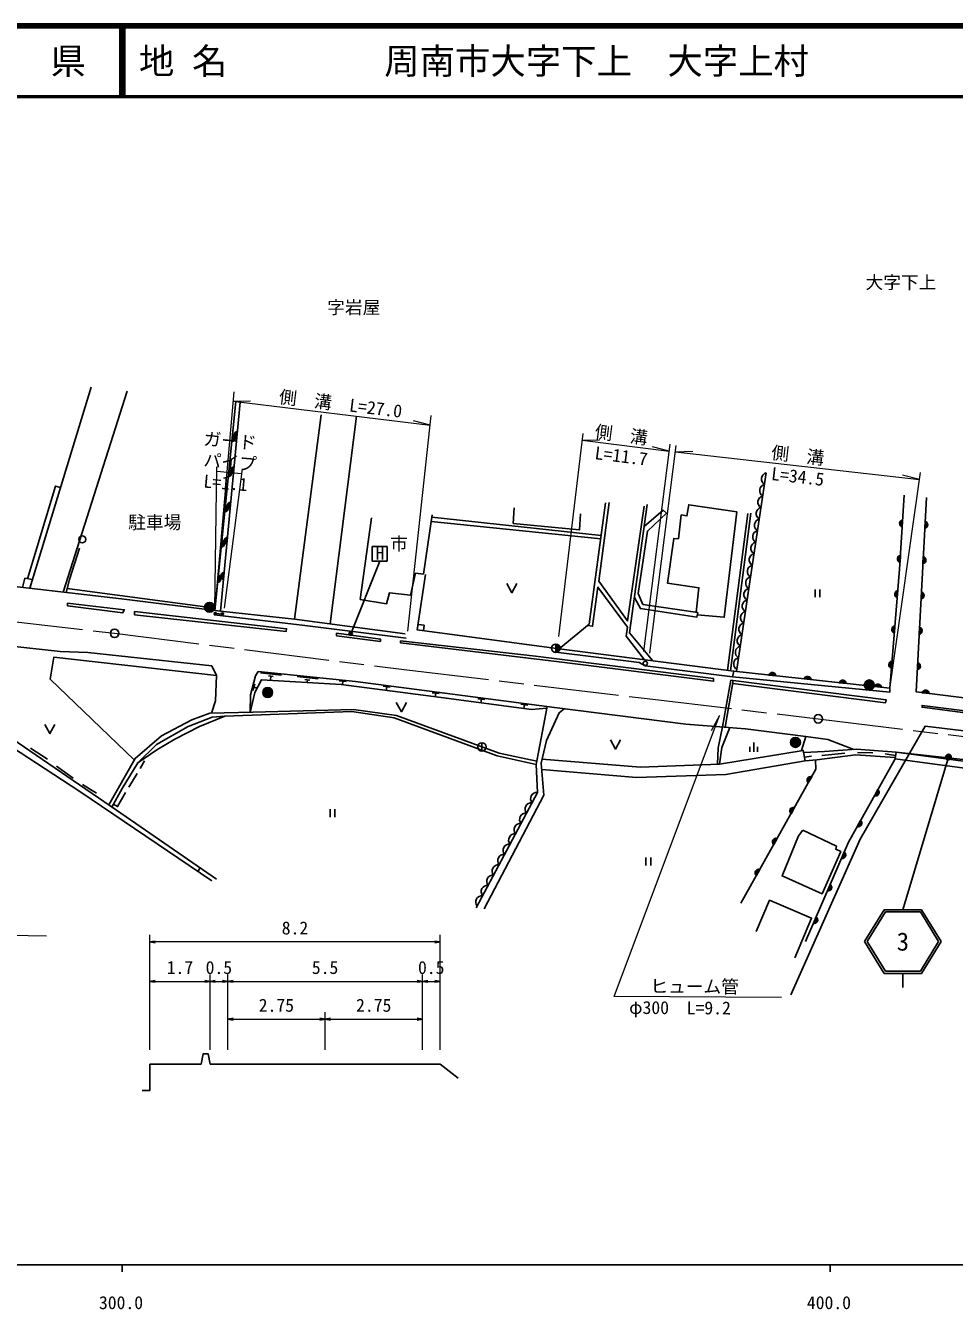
# Model space of a CAD drawing. Units: millimetres at full size, sheet at 1:1000, with parts at other scales. Extents: x 40000 to 680000, y 20000 to 380000.
# Drawn here: x 354377 to 485558, y 198715 to 380000 of the extents above; entities that cross this region are included whole.
import ezdxf
from ezdxf.enums import TextEntityAlignment as Align

# ---------------------------------------------------------------- set-up
doc = ezdxf.new("R2010")
doc.units = ezdxf.units.MM
doc.header["$LTSCALE"] = 1000
doc.linetypes.add('CHAIN', pattern=[18.5, 12, -1.5, 3.5, -1.5])
for name, color, linetype, lineweight in [('M-BGD', 7, 'Continuous', 25), ('M-BGD-EXST', 7, 'Continuous', 25), ('M-BMK', 2, 'CHAIN', 13), ('M-BMK-ROW', 30, 'Continuous', 25), ('M-BMK-SRVR', 3, 'Continuous', 25), ('M-STR-HTXT', 7, 'Continuous', 13), ('M-STR-STRC', 7, 'Continuous', 25), ('M-TTL', 2, 'Continuous', 140), ('M-TTL-BAND', 7, 'Continuous', 25), ('M-TTL-LINE', 7, 'Continuous', 50)]:
    doc.layers.add(name, color=color, linetype=linetype, lineweight=lineweight)
doc.layers.add('M-BMK-HTXT', color=7, linetype='Continuous')
doc.layers.add('M-TTL-TXT', color=7, linetype='Continuous')
doc.styles.add('ＭＳ ゴシック', font='')
doc.styles.get('ＭＳ ゴシック').set_extended_font_data('MS Gothic')

# ---------------------------------------------------------------- blocks, each defined once
blk = doc.blocks.new('open_arrow')
at = {"color": 0, "linetype": 'Continuous', "lineweight": -2}
blk.add_lwpolyline([(7.5, 1.25), (0, 0), (7.5, -1.25)], dxfattribs=at)

msp = doc.modelspace()

# ---------------------------------------------------------------- hatches: boundary and pattern name
at = {"layer": 'M-BGD'}
for points in [[(383508, 321279, 0.82183), (383607, 322265)], [(384272, 322677, 0.82183), (384179, 321690)], [(383009, 316304, 0.82183), (383108, 317290)], [(383803, 317699, 0.82183), (383710, 316712)], [(382510, 311329, 0.82183), (382609, 312315)], [(383333, 312721, 0.82183), (383240, 311734)], [(478257, 310188, 0.82183), (478196, 309199)], [(481379, 309019, 0.82183), (481431, 310009)], [(382011, 306354, 0.82183), (382110, 307340)], [(382864, 307743, 0.82183), (382771, 306756)], [(477950, 305198, 0.82183), (477889, 304209)], [(481118, 304026, 0.82183), (481170, 305016)], [(382394, 302765, 0.82183), (382301, 301779)], [(381512, 301379, 0.82183), (381611, 302364)], [(477579, 300212, 0.82183), (477497, 299224)], [(480856, 299033, 0.82183), (480908, 300022)], [(379653, 297882, 1), (381052, 297835, 1)], [(477167, 295229, 0.82183), (477085, 294241)], [(480595, 294040, 0.82183), (480647, 295029)], [(429261, 291472, 0.41421), (429861, 292072, 0.41421), (429261, 292672)], [(476754, 290246, 0.82183), (476673, 289258)], [(460356, 288187, 0.82183), (459371, 288294)], [(480334, 289047, 0.82183), (480386, 290036)], [(387860, 285851, 1), (389259, 285804, 1)], [(465327, 287646, 0.82183), (464342, 287753)], [(470297, 287105, 0.82183), (469312, 287212)], [(472842, 286920, 1), (474241, 286873, 1)], [(475268, 286564, 0.82183), (474283, 286671)], [(482015, 285680, 0.82183), (481032, 285803)], [(462415, 278803, 1), (463815, 278756, 1)], [(465416, 273930, 0.82183), (464932, 273066)], [(474268, 271244, 0.82183), (474752, 272108)], [(462972, 269569, 0.82183), (462487, 268705)], [(471826, 266880, 0.82183), (472310, 267745)], [(460527, 265207, 0.82183), (460042, 264343)], [(469614, 262404, 0.82183), (470007, 263313)], [(458082, 260846, 0.82183), (457597, 259982)], [(467631, 257814, 0.82183), (468024, 258723)], [(465648, 253224, 0.82183), (466041, 254133)]]:
    msp.add_hatch(color=256, dxfattribs=at).paths.add_polyline_path(points)
at = {"layer": 'M-BGD-EXST'}
msp.add_hatch(color=256, dxfattribs=at).paths.add_polyline_path([(400070, 294012, 0.41421), (400409, 293912, 0.41421), (400509, 294251, 1)])
at = {"layer": 'M-STR-STRC'}
msp.add_hatch(color=256, dxfattribs=at).paths.add_polyline_path([(485059, 276927, 0.41421), (484507, 277050, 0.41421), (484384, 276498, 1)])

# ---------------------------------------------------------------- linework, layer by layer
at = {"layer": 'M-BGD'}
for p, q in [((354983, 300551), (363651, 328962)), ((359684, 300000), (368692, 328381)), ((384664, 326833), (381878, 297294)), ((397382, 295521), (401098, 324833)), ((383607, 322265), (383508, 321279)), ((384179, 321690), (384272, 322677)), ((383108, 317290), (383009, 316304)), ((383710, 316712), (383803, 317699)), ((382609, 312315), (382510, 311329)), ((383240, 311734), (383333, 312721)), ((410563, 302549), (411800, 310899)), ((411755, 310600), (435677, 307988)), ((456390, 311128), (453535, 288946)), ((453959, 288891), (456791, 311132)), ((478196, 309199), (478257, 310188)), ((481431, 310009), (481379, 309019)), ((435617, 307538), (411666, 309995)), ((382110, 307340), (382011, 306354)), ((382771, 306756), (382864, 307743)), ((477889, 304209), (477950, 305198)), ((481170, 305016), (481118, 304026)), ((382301, 301779), (382394, 302765)), ((381611, 302364), (381512, 301379)), ((360250, 300510), (381149, 297754)), ((465892, 300385), (465892, 299267)), ((466559, 300385), (466559, 299267)), ((477497, 299224), (477579, 300212)), ((480908, 300022), (480856, 299033)), ((380997, 296982), (382331, 296895)), ((477085, 294241), (477167, 295229)), ((480647, 295029), (480595, 294040)), ((429261, 292672), (429261, 291472)), ((476673, 289258), (476754, 290246)), ((390533, 288284), (387548, 288586)), ((459371, 288294), (460356, 288187)), ((480386, 290036), (480334, 289047)), ((386725, 287059), (386475, 286090)), ((386600, 286574), (387077, 286452)), ((389358, 288101), (388662, 288172)), ((389010, 288137), (388951, 287557)), ((395698, 287761), (392713, 288063)), ((394523, 287578), (393827, 287649)), ((394175, 287614), (394138, 287245)), ((399655, 287360), (398660, 287461)), ((399158, 287411), (399109, 286933)), ((405888, 286580), (404897, 286711)), ((405392, 286646), (405323, 286118)), ((464342, 287753), (465327, 287646)), ((469312, 287212), (470297, 287105)), ((474283, 286671), (475268, 286564)), ((412796, 285672), (411804, 285803)), ((412300, 285737), (412231, 285211)), ((419251, 284824), (418259, 284954)), ((418755, 284889), (418686, 284364)), ((481032, 285803), (482015, 285680)), ((425316, 284026), (424325, 284157)), ((424821, 284091), (424752, 283567)), ((463963, 277616), (464580, 279602)), ((355048, 277962), (357438, 276399)), ((418834, 278741), (418834, 277541)), ((456682, 277450), (456682, 278146)), ((457215, 277450), (457215, 278778)), ((457749, 277450), (457749, 278146)), ((370570, 275116), (371161, 276171)), ((464409, 276671), (465384, 276843)), ((466825, 276931), (470094, 277238)), ((471886, 277338), (474022, 277300)), ((475791, 277156), (477265, 276943)), ((358755, 275401), (361101, 273751)), ((368967, 272435), (370104, 274405)), ((464932, 273066), (465416, 273930)), ((362419, 272839), (364403, 271594)), ((474752, 272108), (474268, 271244)), ((426684, 271701), (418022, 255435)), ((397393, 269327), (397393, 268209)), ((398060, 269327), (398060, 268209)), ((462487, 268705), (462972, 269569)), ((472310, 267745), (471826, 266880)), ((460042, 264343), (460527, 265207)), ((470007, 263313), (469614, 262404)), ((379029, 261073), (378681, 260560)), ((442001, 262522), (442001, 261404)), ((442668, 262522), (442668, 261404)), ((457597, 259982), (458082, 260846)), ((468024, 258723), (467631, 257814)), ((466041, 254133), (465648, 253224)), ((371918, 233359), (379167, 233359)), ((412918, 233359), (415488, 231375))]:
    msp.add_line(p, q, dxfattribs=at)
for points in [[(384664, 326833), (384072, 326905), (381112, 297389)], [(320857, 326272), (336212, 313649), (341241, 308829), (347463, 301432), (367912, 299036), (381878, 297294)], [(381878, 297294), (392358, 296188), (396121, 325044)], [(396121, 325044), (392358, 296188), (407970, 294117)], [(454780, 288793), (456888, 303038), (458997, 316842)], [(359317, 314757), (358599, 314981), (354638, 301899)], [(454400, 288835), (476439, 286437), (477830, 303249), (478472, 313672)], [(410876, 302514), (409692, 294658), (429740, 292009), (433993, 295479), (436302, 312632)], [(423363, 311907), (423260, 309710), (432630, 308786), (432773, 311044)], [(436790, 312676), (435321, 301542), (439410, 295938), (441754, 312133)], [(442984, 290304), (439689, 294245), (442164, 312394)], [(449077, 297156), (449480, 300623), (445042, 301260), (445927, 307596), (446575, 307546), (446994, 310897), (447795, 310770), (448049, 312344), (454820, 311326), (453049, 296447), (449254, 296802)], [(481607, 313381), (480170, 285911), (505839, 282701)], [(403206, 310506), (401650, 298969), (405362, 298369), (405771, 299924), (408742, 299594), (409430, 302674), (410563, 302549)], [(444885, 311170), (442205, 308629), (440900, 299817), (441577, 298275), (449304, 297122), (449204, 296482), (441214, 297673), (440371, 299248)], [(444885, 311170), (444449, 311557), (441737, 309263)], [(361985, 306196), (360567, 301796), (360113, 299950)], [(355359, 301784), (354279, 301956), (353953, 300672)], [(422338, 301221), (423054, 299925), (423769, 301221)], [(433752, 295282), (434450, 295188), (435204, 300715), (439403, 295037), (439218, 293803), (441782, 290459)], [(381001, 296781), (393428, 295344), (408123, 293512)], [(409810, 295444), (410653, 295314), (410552, 294545)], [(340164, 267666), (343876, 276151), (347788, 284262), (352833, 292325), (359258, 291600), (363169, 291465), (380654, 289578), (381328, 288211), (381189, 284629), (380605, 282902)], [(369723, 276329), (357821, 287732), (358368, 290833), (381328, 288211)], [(386076, 283020), (386143, 285498), (386836, 288192), (387233, 288794), (400982, 287401), (429067, 283709)], [(386076, 283020), (386753, 285809), (387673, 287634), (398936, 286956), (413079, 285100), (425808, 283428), (428003, 283613)], [(452804, 280958), (453978, 287549), (454325, 287501), (453173, 280929)], [(454218, 288039), (476456, 285875), (476439, 286435)], [(454325, 287501), (475937, 284769), (475828, 284362), (454254, 287093)], [(347142, 282923), (367193, 269205), (381353, 259476)], [(366111, 269946), (369836, 276528), (373570, 279699), (377853, 281972), (380384, 282897), (386448, 283028), (400678, 283447), (406756, 282590), (421272, 277243), (426580, 276114)], [(366546, 269648), (368015, 272274), (370209, 275912), (372927, 277721), (375432, 279253), (378948, 281010), (382494, 282490), (400455, 283128), (406437, 282265), (420961, 276891), (426497, 275676)], [(406731, 284410), (407446, 283115), (408162, 284410)], [(430455, 283534), (429742, 282964), (427953, 279070), (427208, 275857), (427549, 271319), (419140, 255275)], [(428047, 283843), (426497, 275676), (426684, 271701)], [(429067, 283709), (447642, 281362), (456061, 280703), (464580, 279602), (467708, 279205), (471343, 277778)], [(340390, 268181), (341129, 268034), (343974, 275318), (347443, 281345), (362026, 271849), (380668, 259213)], [(357087, 281310), (357803, 280015), (358519, 281310)], [(370209, 275912), (372867, 278500), (377351, 281033), (380722, 282338), (382494, 282490)], [(452804, 280958), (452209, 278033), (452087, 275688)], [(453844, 280876), (452730, 278062), (452392, 275700)], [(427333, 276394), (441209, 275268), (452392, 275700), (464223, 277659), (464498, 276196), (453289, 274252), (440679, 273814), (427277, 274942)], [(436966, 279130), (437682, 277835), (438398, 279130)], [(464277, 277373), (467203, 277484), (471742, 277807), (477337, 277414)], [(477337, 277414), (510767, 273733), (511017, 272903)], [(465948, 276302), (466013, 274996), (455395, 256052)], [(464498, 276196), (466158, 276317), (471580, 277032), (477219, 276639)], [(477194, 276472), (470606, 264700), (464537, 250651)], [(366777, 270061), (367355, 269710), (368457, 271681)], [(457559, 252058), (459464, 256490), (465390, 253962), (463040, 248355)], [(380418, 233359), (380143, 234803), (379457, 234806), (379167, 233359)], [(371918, 233359), (371918, 229629), (370825, 229629)], [(380418, 233359), (382918, 233359), (396668, 233359), (410418, 233359), (412918, 233359)]]:
    msp.add_lwpolyline(points, dxfattribs=at)
for points in [[(360302, 298449), (360289, 298083), (368121, 297096), (368292, 297510)], [(369732, 297266), (369768, 296803), (391195, 294445), (391229, 294820)], [(398280, 294196), (398296, 293847), (404483, 293049), (404483, 293365)], [(407328, 293145), (407310, 292863), (429733, 290177), (451552, 287411), (451548, 287793), (426402, 290950)], [(429740, 292009), (454400, 288835), (454218, 288039), (441880, 289584), (441020, 290071), (429244, 291505)], [(505418, 280913), (505328, 280565), (481000, 283734), (481011, 284003)], [(477337, 277414), (477194, 276472), (510816, 271958), (511017, 272903)], [(464161, 266387), (463522, 265593), (461216, 259925), (466872, 257402), (469505, 263351), (468804, 263678), (468913, 264145)]]:
    msp.add_lwpolyline(points, close=True, dxfattribs=at)
for centre, radius in [((362373, 307457), 500), ((380353, 297859), 700), ((381157, 296972), 150), ((382160, 296906), 150), ((429261, 292072), 600), ((441902, 289950), 300), ((388560, 285827), 700), ((473541, 286896), 700), ((463115, 278780), 700), ((418834, 278141), 600)]:
    msp.add_circle(centre, radius, dxfattribs=at)
for centre, radius, start, end in [((383460, 321782), 505, 275.44455, 73.10274), ((384323, 322174), 505, 95.78254, 253.44073), ((382961, 316806), 505, 275.44455, 73.10274), ((383854, 317196), 505, 95.78254, 253.44073), ((459196, 315976), 886, 103.03176, 239.59991), ((458947, 314345), 886, 103.03176, 239.59991), ((382462, 311831), 505, 275.44455, 73.10274), ((383384, 312218), 505, 95.78254, 253.44073), ((458449, 311082), 886, 103.03176, 239.59991), ((458698, 312713), 886, 103.03176, 239.59991), ((458200, 309451), 886, 103.03176, 239.59991), ((478325, 309688), 505, 97.64837, 255.30656), ((481307, 309519), 505, 278.17491, 75.8331), ((457951, 307820), 886, 103.03176, 239.59991), ((381963, 306856), 505, 275.44455, 73.10274), ((382915, 307240), 505, 95.78254, 253.44073), ((457701, 306189), 886, 103.03176, 239.59991), ((457452, 304558), 886, 103.03176, 239.59991), ((478017, 304697), 505, 97.64837, 255.30656), ((481046, 304526), 505, 278.17491, 75.8331), ((382445, 302263), 505, 95.78254, 253.44073), ((457204, 302928), 886, 103.29778, 239.86592), ((381464, 301881), 505, 275.44455, 73.10274), ((456962, 301296), 886, 103.29778, 239.86592), ((456721, 299664), 886, 103.29778, 239.86592), ((477636, 299710), 505, 96.44084, 254.09903), ((480785, 299533), 505, 278.17491, 75.8331), ((456479, 298032), 886, 103.29778, 239.86592), ((455996, 294767), 886, 103.29778, 239.86592), ((456238, 296400), 886, 103.29778, 239.86592), ((455754, 293135), 886, 103.29778, 239.86592), ((477223, 294727), 505, 96.44084, 254.09903), ((480523, 294540), 505, 278.17491, 75.8331), ((455513, 291503), 886, 103.29778, 239.86592), ((455271, 289871), 886, 103.29778, 239.86592), ((476811, 289744), 505, 96.44084, 254.09903), ((459853, 288143), 505, 4.96149, 162.61968), ((480262, 289546), 505, 278.17491, 75.8331), ((464823, 287602), 505, 4.96149, 162.61968), ((469794, 287061), 505, 4.96149, 162.61968), ((474765, 286521), 505, 4.96149, 162.61968), ((481512, 285645), 505, 4.04337, 161.70156), ((465259, 273450), 505, 71.89794, 229.55613), ((474425, 271724), 505, 251.9396, 49.59779), ((425810, 269361), 886, 83.67999, 220.24813), ((426585, 270818), 886, 83.67999, 220.24813), ((425034, 267905), 886, 83.67999, 220.24813), ((462815, 269089), 505, 71.89794, 229.55613), ((424259, 266449), 886, 83.67999, 220.24813), ((471983, 267360), 505, 251.9396, 49.59779), ((423483, 264992), 886, 83.67999, 220.24813), ((460370, 264727), 505, 71.89794, 229.55613), ((421932, 262080), 886, 83.67999, 220.24813), ((422708, 263536), 886, 83.67999, 220.24813), ((469721, 262897), 505, 257.80564, 55.46383), ((421157, 260623), 886, 83.67999, 220.24813), ((420381, 259167), 886, 83.67999, 220.24813), ((457925, 260366), 505, 71.89794, 229.55613), ((419606, 257710), 886, 83.67999, 220.24813), ((467738, 258307), 505, 257.80564, 55.46383), ((418830, 256254), 886, 83.67999, 220.24813), ((465755, 253717), 505, 257.80564, 55.46383)]:
    msp.add_arc(centre, radius, start, end, dxfattribs=at)
at = {"layer": 'M-BGD-EXST'}
for p, q in [((405443, 306456), (403343, 306456)), ((403343, 306456), (403343, 304356)), ((405443, 304356), (405443, 306456)), ((400290, 294132), (404393, 304356)), ((403343, 304356), (405443, 304356))]:
    msp.add_line(p, q, dxfattribs=at)
msp.add_circle((400290, 294132), 250, dxfattribs=at)
at = {"layer": 'M-BMK'}
msp.add_lwpolyline([(350488, 296104), (366940, 294183), (407857, 289075), (442153, 284965), (466339, 282110), (512241, 276527), (521250, 275418), (555095, 271231), (565284, 269706)], dxfattribs=at)
at = {"layer": 'M-BMK-ROW'}
msp.add_lwpolyline([(462470, 243139), (472248, 265115), (481435, 281053), (506863, 277989), (510025, 312103), (513294, 344212)], dxfattribs=at)
at = {"layer": 'M-BMK-SRVR'}
for centre in [(366940, 294183), (466339, 282110)]:
    msp.add_circle(centre, 600, dxfattribs=at)
at = {"layer": 'M-STR-HTXT'}
for p, q in [((383790, 328305), (381117, 297642)), ((383672, 326953), (386126, 326999)), ((383672, 326953), (411530, 323564)), ((408367, 294492), (411678, 324930)), ((411530, 323564), (409157, 324197)), ((429679, 293742), (433110, 322384)), ((432999, 321454), (435454, 321488)), ((432999, 321454), (445294, 319900)), ((441720, 291625), (445422, 320905)), ((442555, 291405), (446271, 320704)), ((445294, 319900), (442925, 320544)), ((446159, 319825), (448613, 319889)), ((446159, 319825), (480632, 315898)), ((381117, 297642), (381398, 317696)), ((384965, 317430), (382404, 297752)), ((381389, 317062), (384879, 316764)), ((476500, 286660), (480771, 316882)), ((480632, 315898), (478256, 316513)), ((452397, 282564), (451223, 280408)), ((371918, 235359), (371918, 251606)), ((412918, 250606), (371918, 250606)), ((412918, 235359), (412918, 251606)), ((371918, 245023), (380418, 245023)), ((380418, 235359), (380418, 246023)), ((380418, 245023), (382918, 245023)), ((382918, 235359), (382918, 246023)), ((382918, 245023), (410418, 245023)), ((410418, 235359), (410418, 246023)), ((410418, 245023), (412918, 245023)), ((382918, 239693), (396668, 239693)), ((396668, 235359), (396668, 240693)), ((396668, 239693), (410418, 239693))]:
    msp.add_line(p, q, dxfattribs=at)
for points in [[(357307, 251409), (331224, 251909), (345945, 295583)], [(461129, 242775), (437507, 242917), (452397, 282564)]]:
    msp.add_lwpolyline(points, dxfattribs=at)
at = {"layer": 'M-STR-STRC'}
for p, q in [((484722, 276712), (478289, 255157)), ((475653, 255157), (472889, 250657)), ((475821, 254857), (473241, 250657)), ((475653, 255157), (480925, 255157)), ((475821, 254857), (480757, 254857)), ((483337, 250657), (480757, 254857)), ((483689, 250657), (480925, 255157)), ((472889, 250657), (475653, 246157)), ((473241, 250657), (475821, 246457)), ((480757, 246457), (483337, 250657)), ((480925, 246157), (483689, 250657)), ((475653, 246157), (480925, 246157)), ((475821, 246457), (480757, 246457)), ((478289, 246157), (478289, 244157))]:
    msp.add_line(p, q, dxfattribs=at)
msp.add_circle((484722, 276712), 400, dxfattribs=at)
at = {"layer": 'M-TTL'}
msp.add_line((680000, 380000), (40000, 380000), dxfattribs=at)
at = {"layer": 'M-TTL-BAND'}
for p, q in [((40000, 205000), (579000, 205000)), ((368000, 205000), (368000, 204000)), ((468000, 205000), (468000, 204000))]:
    msp.add_line(p, q, dxfattribs=at)
at = {"layer": 'M-TTL-LINE'}
for p, q in [((367750, 380000), (367750, 370000)), ((368250, 380000), (368250, 370000)), ((40000, 370000), (680000, 370000))]:
    msp.add_line(p, q, dxfattribs=at)

# ---------------------------------------------------------------- block references
at = {"layer": 'M-STR-HTXT', "xscale": 100, "yscale": 100}
for p in [(371918, 250606), (371918, 245023), (380418, 245023), (382918, 245023), (410418, 245023), (382918, 239693), (396668, 239693)]:
    msp.add_blockref('open_arrow', p, dxfattribs=at)
at = {"layer": 'M-STR-HTXT', "xscale": 100, "yscale": 100, "rotation": 180}
for p in [(412918, 250606), (380418, 245023), (382918, 245023), (410418, 245023), (412918, 245023), (396668, 239693), (410418, 239693)]:
    msp.add_blockref('open_arrow', p, dxfattribs=at)

# ---------------------------------------------------------------- texts
at = {"layer": 'M-BGD-EXST', "style": 'ＭＳ ゴシック'}
msp.add_text('H', height=1833, dxfattribs=at).set_placement((403796, 304048), align=Align.BOTTOM_LEFT)
msp.add_text('市', height=1833, dxfattribs=at).set_placement((407111, 306849), align=Align.MIDDLE_CENTER)
at = {"layer": 'M-BMK-HTXT', "style": 'ＭＳ ゴシック'}
for s, p in [('大字下上', (478019, 343758)), ('字岩屋', (400722, 340223)), ('駐車場', (372613, 309858))]:
    msp.add_text(s, height=1833, dxfattribs=at).set_placement(p, align=Align.MIDDLE_CENTER)
at = {"layer": 'M-STR-HTXT', "style": 'ＭＳ ゴシック'}
for s, rotation, p in [('側\u3000溝\u3000L=27.0', 353.064, (390013, 326182)), ('側\u3000溝', 352.796, (434618, 321249)), ('ガード', 355.118, (379396, 320232)), ('パイプ', 355.118, (379396, 317232)), ('L=11.7', 352.796, (434618, 318249)), ('側\u3000溝', 353.503, (459563, 318298)), ('L=34.5', 353.503, (459563, 315298)), ('L=1.1', 355.118, (379396, 314232)), ('ヒューム管', 359.655, (442610, 242887)), ('φ300\u3000L=9.2', 359.655, (439610, 239887))]:
    msp.add_text(s, height=1833, rotation=rotation, dxfattribs=at).set_placement(p, align=Align.BOTTOM_LEFT)
for s, p in [('8.2', (392418, 251106)), ('1.7', (376168, 245523)), ('0.5', (381668, 245523)), ('5.5', (396668, 245523)), ('0.5', (411668, 245523)), ('2.75', (389793, 240193)), ('2.75', (403543, 240193))]:
    msp.add_text(s, height=1833, dxfattribs=at).set_placement(p, align=Align.BOTTOM_CENTER)
at = {"layer": 'M-STR-STRC', "style": 'ＭＳ ゴシック'}
msp.add_text('3', height=2566, dxfattribs=at).set_placement((478289, 250657), align=Align.MIDDLE_CENTER)
at = {"layer": 'M-TTL-BAND', "style": 'ＭＳ ゴシック'}
for s, p in [('300.0', (367844, 198195)), ('400.0', (467844, 198195))]:
    msp.add_text(s, height=1833, dxfattribs=at).set_placement(p, align=Align.BOTTOM_CENTER)
at = {"layer": 'M-TTL-TXT', "style": 'ＭＳ ゴシック'}
msp.add_text('山\u3000口\u3000県', height=3666, dxfattribs=at).set_placement((350375, 375000), align=Align.MIDDLE_CENTER)
for s, p in [('地 名', (370380, 375000)), ('周南市大字下上\u3000大字上村', (405024, 375000))]:
    msp.add_text(s, height=3666, dxfattribs=at).set_placement(p, align=Align.MIDDLE_LEFT)

doc.saveas('drawing.dxf')
